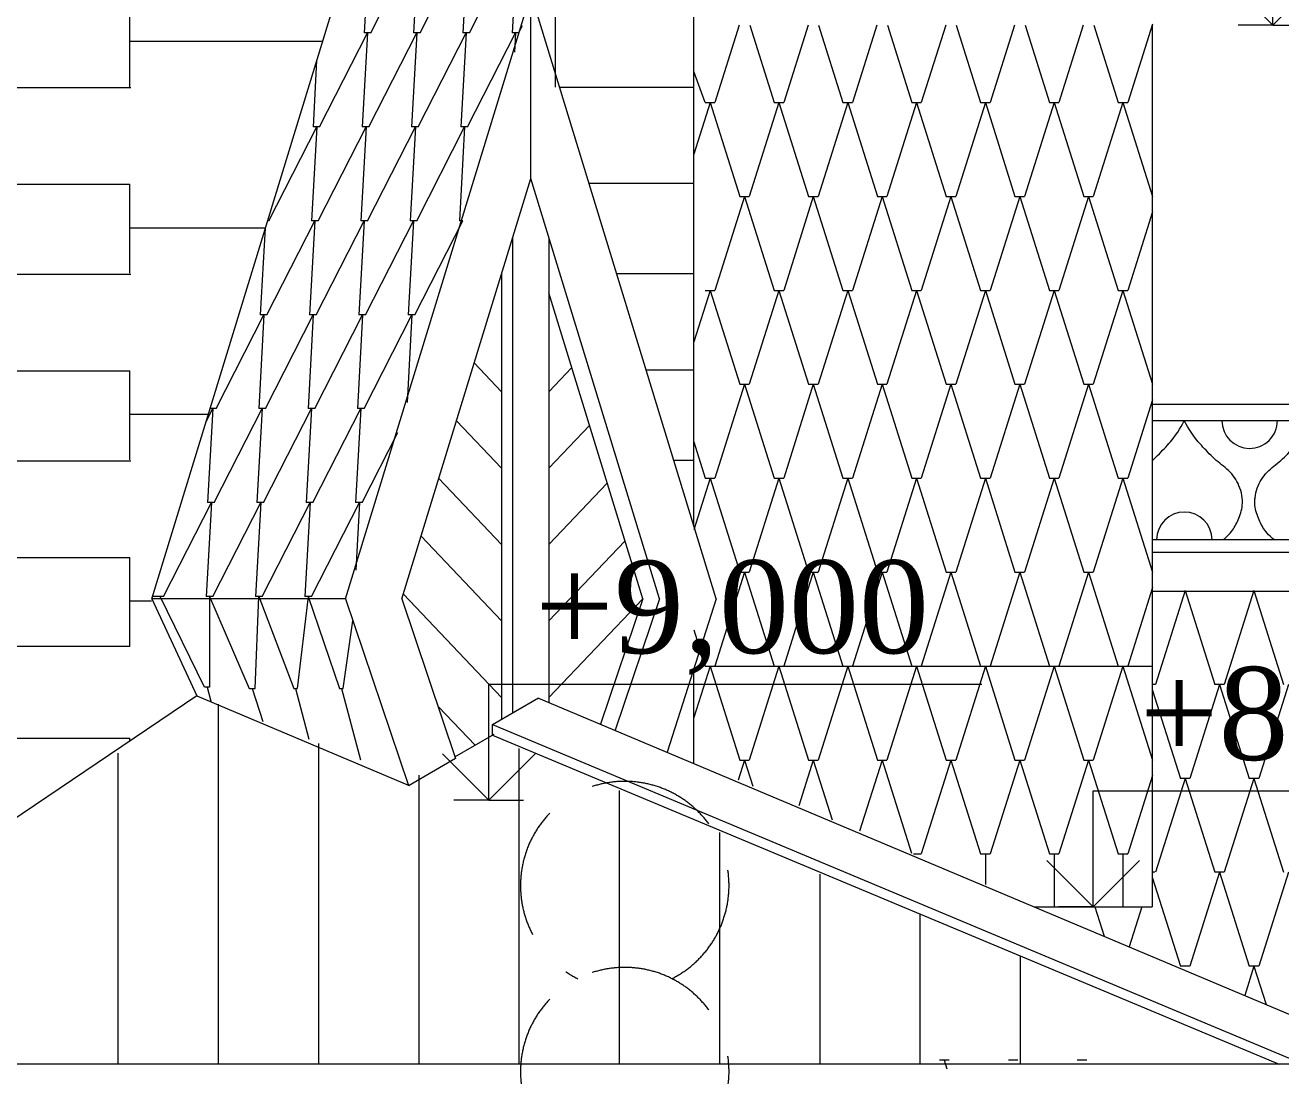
# Model space of a CAD drawing. Header units: millimetres. Extents: x 2399 to 111977, y 1313 to 59551.
# Drawn here: x 16752 to 19461, y 40203 to 42470 of the extents above; entities that cross this region are included whole.
import ezdxf

# ---------------------------------------------------------------- set-up
doc = ezdxf.new("R2010")
doc.units = ezdxf.units.MM
doc.linetypes.add('Невидимая', pattern=[391.222223, 282.222223, -109])
for name, color, linetype, lineweight in [('Basement level', 252, 'Continuous', 13), ('dim Level', 7, 'Continuous', 13), ('main line', 7, 'Continuous', 13)]:
    doc.layers.add(name, color=color, linetype=linetype, lineweight=lineweight)
doc.layers.add('hatch1', color=7, linetype='Continuous', lineweight=20, true_color=0x6a6a6a)
doc.styles.add('СГЕНЕРИР_СТИЛЬ_1', font='georgia.ttf')

msp = doc.modelspace()

# ---------------------------------------------------------------- linework, layer by layer
at = {"layer": 'Basement level', "color": 252, "linetype": 'Continuous', "lineweight": 13}
for p, q in [((18219.3283, 42303.075), (18194.5836, 42370.1423)), ((17050.4398, 41237.3947), (17026.4881, 41237.3947))]:
    msp.add_line(p, q, dxfattribs=at)
at = {"layer": 'dim Level', "color": 7, "linetype": 'Continuous', "lineweight": 13}
for p, q in [((19443.8108, 42469.7343), (19443.8108, 42719.7343)), ((19443.8108, 42469.7343), (19343.8108, 42569.7343)), ((19543.8108, 42569.7343), (19443.8108, 42469.7343)), ((19443.8108, 42469.7343), (19368.8108, 42469.7343)), ((19443.8108, 42469.7343), (19518.8108, 42469.7343)), ((17751.9116, 40798.0735), (17751.9116, 41048.0735)), ((17751.9116, 41048.0735), (18815.7916, 41048.0735)), ((17751.9116, 40798.0735), (17651.9116, 40898.0735)), ((17851.9116, 40898.0735), (17751.9116, 40798.0735)), ((19056.4074, 40567.851), (19056.4074, 40817.851)), ((19056.4074, 40817.851), (20122.2274, 40817.851)), ((17751.9116, 40798.0735), (17676.9116, 40798.0735)), ((17751.9116, 40798.0735), (17826.9116, 40798.0735)), ((19056.4074, 40567.851), (18956.4074, 40667.851)), ((19156.4074, 40667.851), (19056.4074, 40567.851)), ((19056.4074, 40567.851), (18981.4074, 40567.851)), ((19056.4074, 40567.851), (19131.4074, 40567.851))]:
    msp.add_line(p, q, dxfattribs=at)
at = {"layer": 'hatch1', "color": 251, "linetype": 'Continuous', "lineweight": 20, "true_color": 0x6a6a6a}
for p, q in [((17487.8999, 42537.3894), (17483.2616, 42453.2929)), ((17497.5801, 42453.2929), (17540.4471, 42537.3894)), ((17594.3392, 42537.3894), (17589.701, 42453.2929)), ((17604.0195, 42453.2929), (17646.8864, 42537.3894)), ((17700.7785, 42537.3894), (17696.1403, 42453.2929)), ((17710.4588, 42453.2929), (17753.3257, 42537.3894)), ((17807.2179, 42537.3894), (17802.5797, 42453.2929)), ((17816.8982, 42453.2929), (17825.0182, 42469.2228)), ((18292.5106, 42469.7343), (18239.9196, 42303.075)), ((18315.2249, 42469.7343), (18367.8159, 42303.075)), ((18440.9982, 42469.7343), (18388.4072, 42303.075)), ((18463.7124, 42469.7343), (18516.3035, 42303.075)), ((18589.4858, 42469.7343), (18536.8948, 42303.075)), ((18612.2, 42469.7343), (18664.7911, 42303.075)), ((18737.9734, 42469.7343), (18685.3824, 42303.075)), ((18760.6876, 42469.7343), (18813.2786, 42303.075)), ((18886.461, 42469.7343), (18833.87, 42303.075)), ((18909.1752, 42469.7343), (18961.7662, 42303.075)), ((19034.9486, 42469.7343), (18982.3576, 42303.075)), ((19057.6628, 42469.7343), (19110.2538, 42303.075)), ((19184.2528, 42472.3221), (19130.8451, 42303.075)), ((17387.1232, 42250.6432), (17490.4209, 42453.2929)), ((17490.4209, 42453.2929), (17479.244, 42250.6432)), ((17497.5801, 42453.2929), (17483.2616, 42453.2929)), ((17493.5625, 42250.6432), (17596.8602, 42453.2929)), ((17596.8602, 42453.2929), (17585.6834, 42250.6432)), ((17604.0195, 42453.2929), (17589.701, 42453.2929)), ((17600.0019, 42250.6432), (17703.2996, 42453.2929)), ((17703.2996, 42453.2929), (17692.1227, 42250.6432)), ((17710.4588, 42453.2929), (17696.1403, 42453.2929)), ((17706.4412, 42250.6432), (17809.7389, 42453.2929)), ((17816.8982, 42453.2929), (17802.5797, 42453.2929)), ((17809.7389, 42453.2929), (17807.4551, 42411.8842)), ((17380.7002, 42393.7973), (17372.8047, 42250.6432)), ((18229.624, 42303.075), (18194.5836, 42192.0333)), ((18219.3283, 42303.075), (18239.9196, 42303.075)), ((18229.624, 42303.075), (18293.5721, 42100.4253)), ((18378.1115, 42303.075), (18314.1634, 42100.4253)), ((18367.8159, 42303.075), (18388.4072, 42303.075)), ((18378.1115, 42303.075), (18442.0597, 42100.4253)), ((18526.5991, 42303.075), (18462.651, 42100.4253)), ((18516.3035, 42303.075), (18536.8948, 42303.075)), ((18526.5991, 42303.075), (18590.5473, 42100.4253)), ((18675.0867, 42303.075), (18611.1386, 42100.4253)), ((18664.7911, 42303.075), (18685.3824, 42303.075)), ((18675.0867, 42303.075), (18739.0349, 42100.4253)), ((18823.5743, 42303.075), (18759.6262, 42100.4253)), ((18813.2786, 42303.075), (18833.87, 42303.075)), ((18823.5743, 42303.075), (18887.5224, 42100.4253)), ((18972.0619, 42303.075), (18908.1138, 42100.4253)), ((18961.7662, 42303.075), (18982.3576, 42303.075)), ((18972.0619, 42303.075), (19036.01, 42100.4253)), ((19120.5495, 42303.075), (19056.6014, 42100.4253)), ((19110.2538, 42303.075), (19130.8451, 42303.075)), ((19120.5495, 42303.075), (19184.4976, 42100.4253)), ((17277.447, 42047.9935), (17380.7447, 42250.6432)), ((17380.7447, 42250.6432), (17369.5679, 42047.9935)), ((17387.1232, 42250.6432), (17372.8047, 42250.6432)), ((17383.8864, 42047.9935), (17487.1841, 42250.6432)), ((17487.1841, 42250.6432), (17476.0072, 42047.9935)), ((17493.5625, 42250.6432), (17479.244, 42250.6432)), ((17490.3257, 42047.9935), (17593.6234, 42250.6432)), ((17593.6234, 42250.6432), (17582.4466, 42047.9935)), ((17600.0019, 42250.6432), (17585.6834, 42250.6432)), ((17596.7651, 42047.9935), (17700.0628, 42250.6432)), ((17700.0628, 42250.6432), (17688.8859, 42047.9935)), ((17706.4412, 42250.6432), (17692.1227, 42250.6432)), ((18303.8678, 42100.4253), (18239.9196, 41897.7756)), ((18293.5721, 42100.4253), (18314.1634, 42100.4253)), ((18303.8678, 42100.4253), (18367.8159, 41897.7756)), ((18452.3553, 42100.4253), (18388.4072, 41897.7756)), ((18442.0597, 42100.4253), (18462.651, 42100.4253)), ((18452.3553, 42100.4253), (18516.3035, 41897.7756)), ((18600.8429, 42100.4253), (18536.8948, 41897.7756)), ((18590.5473, 42100.4253), (18611.1386, 42100.4253)), ((18600.8429, 42100.4253), (18664.7911, 41897.7756)), ((18749.3305, 42100.4253), (18685.3824, 41897.7756)), ((18739.0349, 42100.4253), (18759.6262, 42100.4253)), ((18749.3305, 42100.4253), (18813.2786, 41897.7756)), ((18897.8181, 42100.4253), (18833.87, 41897.7756)), ((18887.5224, 42100.4253), (18908.1138, 42100.4253)), ((18897.8181, 42100.4253), (18961.7662, 41897.7756)), ((19046.3057, 42100.4253), (18982.3576, 41897.7756)), ((19036.01, 42100.4253), (19056.6014, 42100.4253)), ((19046.3057, 42100.4253), (19110.2538, 41897.7756)), ((19184.2528, 42067.0227), (19130.8451, 41897.7756)), ((17269.4187, 42032.2352), (17259.111, 41845.3438)), ((17273.4294, 41845.3438), (17376.7271, 42047.9935)), ((17275.8784, 42048.3622), (17275.8581, 42047.9935)), ((17277.447, 42047.9935), (17275.8581, 42047.9935)), ((17376.7271, 42047.9935), (17365.5503, 41845.3438)), ((17383.8864, 42047.9935), (17369.5679, 42047.9935)), ((17379.8688, 41845.3438), (17483.1665, 42047.9935)), ((17483.1665, 42047.9935), (17471.9896, 41845.3438)), ((17490.3257, 42047.9935), (17476.0072, 42047.9935)), ((17486.3081, 41845.3438), (17589.6058, 42047.9935)), ((17589.6058, 42047.9935), (17578.429, 41845.3438)), ((17596.7651, 42047.9935), (17582.4466, 42047.9935)), ((17592.7475, 41845.3438), (17695.9157, 42047.7396)), ((17695.9935, 42047.9935), (17688.8859, 42047.9935)), ((18229.624, 41897.7756), (18194.5836, 41786.7339)), ((18219.3283, 41897.7756), (18239.9196, 41897.7756)), ((18229.624, 41897.7756), (18293.5721, 41695.1259)), ((18378.1115, 41897.7756), (18314.1634, 41695.1259)), ((18367.8159, 41897.7756), (18388.4072, 41897.7756)), ((18378.1115, 41897.7756), (18442.0597, 41695.1259)), ((18526.5991, 41897.7756), (18462.651, 41695.1259)), ((18516.3035, 41897.7756), (18536.8948, 41897.7756)), ((18526.5991, 41897.7756), (18590.5473, 41695.1259)), ((18675.0867, 41897.7756), (18611.1386, 41695.1259)), ((18664.7911, 41897.7756), (18685.3824, 41897.7756)), ((18675.0867, 41897.7756), (18739.0349, 41695.1259)), ((18823.5743, 41897.7756), (18759.6262, 41695.1259)), ((18813.2786, 41897.7756), (18833.87, 41897.7756)), ((18823.5743, 41897.7756), (18887.5224, 41695.1259)), ((18972.0619, 41897.7756), (18908.1138, 41695.1259)), ((18961.7662, 41897.7756), (18982.3576, 41897.7756)), ((18972.0619, 41897.7756), (19036.01, 41695.1259)), ((19120.5495, 41897.7756), (19056.6014, 41695.1259)), ((19110.2538, 41897.7756), (19130.8451, 41897.7756)), ((19120.5495, 41897.7756), (19184.4976, 41695.1259)), ((17163.7533, 41642.6941), (17267.051, 41845.3438)), ((17267.051, 41845.3438), (17255.8741, 41642.6941)), ((17273.4294, 41845.3438), (17259.111, 41845.3438)), ((17270.1926, 41642.6941), (17373.4903, 41845.3438)), ((17373.4903, 41845.3438), (17362.3135, 41642.6941)), ((17379.8688, 41845.3438), (17365.5503, 41845.3438)), ((17376.632, 41642.6941), (17479.9297, 41845.3438)), ((17479.9297, 41845.3438), (17468.7528, 41642.6941)), ((17486.3081, 41845.3438), (17471.9896, 41845.3438)), ((17483.0713, 41642.6941), (17586.369, 41845.3438)), ((17586.369, 41845.3438), (17575.9265, 41656.0085)), ((17592.7475, 41845.3438), (17578.429, 41845.3438)), ((18303.8678, 41695.1259), (18239.9196, 41492.4762)), ((18293.5721, 41695.1259), (18314.1634, 41695.1259)), ((18303.8678, 41695.1259), (18367.8159, 41492.4762)), ((18452.3553, 41695.1259), (18388.4072, 41492.4762)), ((18442.0597, 41695.1259), (18462.651, 41695.1259)), ((18452.3553, 41695.1259), (18516.3035, 41492.4762)), ((18600.8429, 41695.1259), (18536.8948, 41492.4762)), ((18590.5473, 41695.1259), (18611.1386, 41695.1259)), ((18600.8429, 41695.1259), (18600.6087, 41694.3835)), ((18600.8429, 41695.1259), (18601.149, 41694.1559)), ((18600.8429, 41695.1259), (18664.7911, 41492.4762)), ((18749.3305, 41695.1259), (18685.3824, 41492.4762)), ((18739.0349, 41695.1259), (18759.6262, 41695.1259)), ((18749.3305, 41695.1259), (18813.2786, 41492.4762)), ((18897.8181, 41695.1259), (18833.87, 41492.4762)), ((18887.5224, 41695.1259), (18908.1138, 41695.1259)), ((18897.8181, 41695.1259), (18961.7662, 41492.4762)), ((19046.3057, 41695.1259), (18982.3576, 41492.4762)), ((19036.01, 41695.1259), (19056.6014, 41695.1259)), ((19046.3057, 41695.1259), (19110.2538, 41492.4762)), ((19184.2528, 41661.7233), (19130.8451, 41492.4762)), ((17141.6585, 41613.3935), (17156.594, 41642.6941)), ((17156.594, 41642.6941), (17145.4172, 41440.0444)), ((17163.7533, 41642.6941), (17149.4348, 41642.6941)), ((17159.7357, 41440.0444), (17263.0334, 41642.6941)), ((17263.0334, 41642.6941), (17251.8565, 41440.0444)), ((17270.1926, 41642.6941), (17255.8741, 41642.6941)), ((17266.175, 41440.0444), (17369.4727, 41642.6941)), ((17369.4727, 41642.6941), (17358.2959, 41440.0444)), ((17376.632, 41642.6941), (17362.3135, 41642.6941)), ((17372.6144, 41440.0444), (17475.9121, 41642.6941)), ((17475.9121, 41642.6941), (17464.7352, 41440.0444)), ((17483.0713, 41642.6941), (17468.7528, 41642.6941)), ((17479.0537, 41440.0444), (17556.0336, 41591.0638)), ((18194.5836, 41570.8912), (18219.3283, 41492.4762)), ((18229.624, 41492.4762), (18194.5836, 41381.4345)), ((18219.3283, 41492.4762), (18239.9196, 41492.4762)), ((18229.624, 41492.4762), (18293.5721, 41289.8265)), ((18378.1115, 41492.4762), (18314.1634, 41289.8265)), ((18367.8159, 41492.4762), (18388.4072, 41492.4762)), ((18378.1115, 41492.4762), (18442.0597, 41289.8265)), ((18526.5991, 41492.4762), (18462.651, 41289.8265)), ((18516.3035, 41492.4762), (18536.8948, 41492.4762)), ((18526.5991, 41492.4762), (18590.5473, 41289.8265)), ((18675.0867, 41492.4762), (18611.1386, 41289.8265)), ((18664.7911, 41492.4762), (18685.3824, 41492.4762)), ((18675.0867, 41492.4762), (18739.0349, 41289.8265)), ((18823.5743, 41492.4762), (18759.6262, 41289.8265)), ((18813.2786, 41492.4762), (18833.87, 41492.4762)), ((18823.5743, 41492.4762), (18887.5224, 41289.8265)), ((18972.0619, 41492.4762), (18908.1138, 41289.8265)), ((18961.7662, 41492.4762), (18982.3576, 41492.4762)), ((18972.0619, 41492.4762), (19036.01, 41289.8265)), ((19120.5495, 41492.4762), (19056.6014, 41289.8265)), ((19110.2538, 41492.4762), (19130.8451, 41492.4762)), ((19120.5495, 41492.4762), (19184.4976, 41289.8265)), ((17050.4398, 41237.3947), (17153.7375, 41440.0444)), ((17153.7375, 41440.0444), (17142.5607, 41237.3947)), ((17159.7357, 41440.0444), (17145.4172, 41440.0444)), ((17156.8792, 41237.3947), (17260.1769, 41440.0444)), ((17260.1769, 41440.0444), (17249, 41237.3947)), ((17266.175, 41440.0444), (17251.8565, 41440.0444)), ((17263.3185, 41237.3947), (17366.6162, 41440.0444)), ((17366.6162, 41440.0444), (17355.4394, 41237.3947)), ((17372.6144, 41440.0444), (17358.2959, 41440.0444)), ((17369.7578, 41237.3947), (17473.0555, 41440.0444)), ((17479.0537, 41440.0444), (17464.7352, 41440.0444)), ((17473.0555, 41440.0444), (17464.9917, 41293.8377)), ((18303.8678, 41289.8265), (18239.9196, 41087.1768)), ((18293.5721, 41289.8265), (18314.1634, 41289.8265)), ((18303.8678, 41289.8265), (18367.8159, 41087.1768)), ((18452.3553, 41289.8265), (18388.4072, 41087.1768)), ((18442.0597, 41289.8265), (18462.651, 41289.8265)), ((18452.3553, 41289.8265), (18516.3035, 41087.1768)), ((18600.8429, 41289.8265), (18536.8948, 41087.1768)), ((18590.5473, 41289.8265), (18611.1386, 41289.8265)), ((18600.8429, 41289.8265), (18600.6087, 41289.0841)), ((18600.8429, 41289.8265), (18664.7911, 41087.1768)), ((18600.8429, 41289.8265), (18601.149, 41288.8565)), ((18749.3305, 41289.8265), (18685.3824, 41087.1768)), ((18739.0349, 41289.8265), (18759.6262, 41289.8265)), ((18749.3305, 41289.8265), (18813.2786, 41087.1768)), ((18897.8181, 41289.8265), (18833.87, 41087.1768)), ((18887.5224, 41289.8265), (18908.1138, 41289.8265)), ((18897.8181, 41289.8265), (18961.7662, 41087.1768)), ((19046.3057, 41289.8265), (18982.3576, 41087.1768)), ((19036.01, 41289.8265), (19056.6014, 41289.8265)), ((19046.3057, 41289.8265), (19110.2538, 41087.1768)), ((19184.2528, 41256.424), (19130.8451, 41087.1768)), ((19254.7383, 41250.1817), (19190.7901, 41047.532)), ((19254.7383, 41250.1817), (19318.6864, 41047.532)), ((19403.2258, 41250.1817), (19339.2777, 41047.532)), ((19403.2258, 41250.1817), (19467.174, 41047.532)), ((17138.6527, 41041.7074), (17043.2806, 41237.3947)), ((17156.8792, 41237.3947), (17142.5607, 41237.3947)), ((17149.7199, 41237.3947), (17149.7199, 41041.7074)), ((17149.7199, 41237.3947), (17234.9362, 41038.8841)), ((17247.685, 41038.8841), (17256.1593, 41237.3947)), ((17263.3185, 41237.3947), (17249, 41237.3947)), ((17256.1593, 41237.3947), (17331.2603, 41038.8841)), ((17362.5986, 41237.3947), (17338.3429, 41038.8841)), ((17369.7578, 41237.3947), (17355.4394, 41237.3947)), ((17362.5986, 41237.3947), (17429.7091, 41038.8841)), ((17438.2083, 41038.8841), (17458.9864, 41184.7369)), ((18194.5836, 41165.5919), (18219.3283, 41087.1768)), ((18229.624, 41087.1768), (18194.5836, 40976.1351)), ((18219.3283, 41087.1768), (18239.9196, 41087.1768)), ((18229.624, 41087.1768), (18293.5721, 40884.5271)), ((18378.1115, 41087.1768), (18314.1634, 40884.5271)), ((18367.8159, 41087.1768), (18388.4072, 41087.1768)), ((18378.1115, 41087.1768), (18442.0597, 40884.5271)), ((18526.5991, 41087.1768), (18462.651, 40884.5271)), ((18516.3035, 41087.1768), (18536.8948, 41087.1768)), ((18526.5991, 41087.1768), (18590.5473, 40884.5271)), ((18675.0867, 41087.1768), (18611.1386, 40884.5271)), ((18664.7911, 41087.1768), (18685.3824, 41087.1768)), ((18675.0867, 41087.1768), (18739.0349, 40884.5271)), ((18823.5743, 41087.1768), (18759.6262, 40884.5271)), ((18813.2786, 41087.1768), (18833.87, 41087.1768)), ((18823.5743, 41087.1768), (18887.5224, 40884.5271)), ((18972.0619, 41087.1768), (18908.1138, 40884.5271)), ((18961.7662, 41087.1768), (18982.3576, 41087.1768)), ((18972.0619, 41087.1768), (19036.01, 40884.5271)), ((19120.5495, 41087.1768), (19056.6014, 40884.5271)), ((19110.2538, 41087.1768), (19130.8451, 41087.1768)), ((19120.5495, 41087.1768), (19184.4976, 40884.5271)), ((17149.7199, 41041.7074), (17138.6527, 41041.7074)), ((17144.1863, 41041.7074), (17152.2939, 41011.4493)), ((17234.9362, 41038.8841), (17247.685, 41038.8841)), ((17241.3106, 41038.8841), (17264.2785, 40967.6849)), ((17331.2603, 41038.8841), (17338.3429, 41038.8841)), ((17334.8016, 41038.8841), (17364.1634, 40929.3043)), ((17429.7091, 41038.8841), (17438.2083, 41038.8841)), ((17433.9587, 41038.8841), (17475.1145, 40885.2885)), ((19190.7901, 41047.532), (19183.841, 41047.532)), ((19190.7901, 41047.532), (19183.841, 41047.532)), ((19183.841, 41036.9268), (19244.4426, 40844.8823)), ((19328.982, 41047.532), (19265.0339, 40844.8823)), ((19339.2777, 41047.532), (19318.6864, 41047.532)), ((19328.982, 41047.532), (19392.9302, 40844.8823)), ((19477.4696, 41047.532), (19413.5215, 40844.8823)), ((18303.8678, 40884.5271), (18290.1889, 40841.1791)), ((18293.5721, 40884.5271), (18314.1634, 40884.5271)), ((18303.8678, 40884.5271), (18321.7391, 40827.8933)), ((18452.3553, 40884.5271), (18421.2595, 40785.9853)), ((18442.0597, 40884.5271), (18462.651, 40884.5271)), ((18452.3553, 40884.5271), (18492.9818, 40755.7832)), ((18600.8429, 40884.5271), (18552.3302, 40730.7916)), ((18590.5473, 40884.5271), (18611.1386, 40884.5271)), ((18600.8429, 40884.5271), (18600.6087, 40883.7847)), ((18600.8429, 40884.5271), (18664.2244, 40683.673)), ((18600.8429, 40884.5271), (18601.149, 40883.5572)), ((18749.3305, 40884.5271), (18685.3824, 40681.8774)), ((18739.0349, 40884.5271), (18759.6262, 40884.5271)), ((18749.3305, 40884.5271), (18813.2786, 40681.8774)), ((18897.8181, 40884.5271), (18833.87, 40681.8774)), ((18887.5224, 40884.5271), (18908.1138, 40884.5271)), ((18897.8181, 40884.5271), (18961.7662, 40681.8774)), ((19046.3057, 40884.5271), (18982.3576, 40681.8774)), ((19036.01, 40884.5271), (19056.6014, 40884.5271)), ((19046.3057, 40884.5271), (19110.2538, 40681.8774)), ((19184.2528, 40851.1246), (19130.8451, 40681.8774)), ((19254.7383, 40844.8823), (19190.7901, 40642.2326)), ((19265.0339, 40844.8823), (19244.4426, 40844.8823)), ((19254.7383, 40844.8823), (19318.6864, 40642.2326)), ((19403.2258, 40844.8823), (19339.2777, 40642.2326)), ((19413.5215, 40844.8823), (19392.9302, 40844.8823)), ((19403.2258, 40844.8823), (19467.174, 40642.2326)), ((18668.4885, 40681.8774), (18685.3824, 40681.8774)), ((18813.2786, 40681.8774), (18833.87, 40681.8774)), ((18823.5743, 40681.8774), (18823.5743, 40615.785)), ((18961.7662, 40681.8774), (18982.3576, 40681.8774)), ((18972.0619, 40681.8774), (18972.0619, 40567.851)), ((19110.2538, 40681.8774), (19130.8451, 40681.8774)), ((19120.5495, 40681.8774), (19120.5495, 40567.851)), ((19189.1589, 40642.2326), (19183.841, 40642.2326)), ((19184.8986, 40642.2326), (19183.841, 40638.8811)), ((19183.841, 40631.6274), (19244.4426, 40439.5829)), ((19328.982, 40642.2326), (19265.0339, 40439.5829)), ((19339.2777, 40642.2326), (19318.6864, 40642.2326)), ((19328.982, 40642.2326), (19392.9302, 40439.5829)), ((19477.4696, 40642.2326), (19413.5215, 40439.5829)), ((19059.8829, 40567.851), (19079.9442, 40504.2774)), ((19161.4268, 40567.851), (19134.161, 40481.4467)), ((19265.0339, 40439.5829), (19244.4426, 40439.5829)), ((19403.2258, 40439.5829), (19383.3267, 40376.5232)), ((19413.5215, 40439.5829), (19392.9302, 40439.5829)), ((19403.2258, 40439.5829), (19429.2239, 40357.196)), ((18745.3274, 40236.9332), (18724.736, 40236.9332)), ((18735.0317, 40236.9332), (18740.8227, 40218.5816)), ((18893.8149, 40236.9332), (18873.2236, 40236.9332)), ((19042.3025, 40236.9332), (19021.7112, 40236.9332))]:
    msp.add_line(p, q, dxfattribs=at)
at = {"layer": 'hatch1', "color": 251, "linetype": 'Невидимая', "lineweight": 20, "true_color": 0x6a6a6a}
for centre in [(18045.4891, 40613.5018), (18045.4891, 40212.0754)]:
    msp.add_arc(centre, 225, 296.7457516, 243.2542484, dxfattribs=at)
at = {"layer": 'main line', "color": 7, "linetype": 'Continuous', "lineweight": 13}
for p, q in [((18194.5836, 41388.6859), (18194.5836, 43506.8436)), ((16977.3808, 42337.1953), (16977.3808, 42529.3851)), ((17024.8986, 41232.2053), (17424.6831, 42537.3894)), ((17442.9454, 41232.2053), (17842.7299, 42537.3894)), ((17842.7299, 42139.5485), (17842.7299, 42537.3894)), ((18243.0183, 41232.2053), (17843.2338, 42537.3894)), ((17895.3736, 42531.7734), (17895.3736, 42336.5496)), ((19183.841, 42470.5378), (19183.841, 40567.851)), ((17393.2611, 42434.8052), (16977.3808, 42434.8052)), ((17393.2611, 42434.8052), (16977.3808, 42434.8052)), ((16979.7001, 42334.5065), (16377.3808, 42334.5065)), ((17904.2482, 42336.5496), (18194.5836, 42336.5496)), ((17564.8061, 41232.2053), (17842.7299, 42139.5485)), ((18120.6538, 41232.2053), (17842.7299, 42139.5485)), ((16377.3808, 42126.8152), (16977.3808, 42126.8152)), ((16977.3808, 41934.6253), (16977.3808, 42126.8152)), ((17967.7594, 42129.2034), (18195.3736, 42129.2034)), ((17269.9518, 42032.2352), (16977.3808, 42032.2352)), ((17269.9518, 42032.2352), (16977.3808, 42032.2352)), ((17803.4649, 42011.3591), (17803.4649, 40985.9204)), ((17881.995, 42011.3591), (17881.995, 41008.7329)), ((16979.7001, 41931.9366), (16377.3808, 41931.9366)), ((17779.8876, 41934.3858), (17779.8876, 40972.308)), ((18027.5574, 41933.9796), (18194.5836, 41933.9796)), ((18084.1723, 41232.2053), (17881.995, 41892.2574)), ((17720.7807, 41741.4187), (17779.8876, 41679.2656)), ((17931.3414, 41731.1552), (17881.995, 41679.2656)), ((16377.3808, 41724.2452), (16977.3808, 41724.2452)), ((16977.3808, 41532.0554), (16977.3808, 41724.2452)), ((18091.0686, 41726.6335), (18195.3736, 41726.6335)), ((19183.841, 41652.6094), (20216.3088, 41652.6094)), ((17146.6426, 41629.6653), (16977.3808, 41629.6653)), ((17682.573, 41616.6812), (17779.8876, 41514.3512)), ((17969.5491, 41606.4178), (17881.995, 41514.3512)), ((19183.841, 41616.79), (20216.3088, 41616.79)), ((16979.7001, 41529.3666), (16377.3808, 41529.3666)), ((18150.8666, 41531.4097), (18194.5836, 41531.4097)), ((17644.3653, 41491.9437), (17779.8876, 41349.4368)), ((18007.7568, 41481.6803), (17881.995, 41349.4368)), ((19405.3623, 41433.8718), (19405.3623, 41449.1308)), ((17606.1576, 41367.2062), (17779.8876, 41184.5224)), ((18045.9646, 41356.9428), (17881.995, 41184.5224)), ((20216.3088, 41359.6942), (19183.841, 41359.6942)), ((20216.3088, 41332.2904), (19183.841, 41332.2904)), ((16377.3808, 41321.6752), (16977.3808, 41321.6752)), ((16977.3808, 41129.4854), (16977.3808, 41321.6752)), ((17567.9498, 41242.4688), (17779.8876, 41019.6081)), ((19183.841, 41248.5515), (20216.259, 41248.5515)), ((19183.841, 41248.5515), (20216.259, 41248.5515)), ((19183.841, 41248.5515), (20216.3088, 41248.5515)), ((19183.841, 41248.5515), (20216.3088, 41248.5515)), ((17024.1434, 41227.0953), (16977.3808, 41227.0953)), ((17024.8986, 41232.2053), (17122.34, 41023.1556)), ((17442.9454, 41232.2053), (17024.8986, 41232.2053)), ((17442.9454, 41232.2053), (17579.1049, 40829.2843)), ((17564.8061, 41232.2053), (17680.5029, 40887.6225)), ((18084.1723, 41232.2053), (17881.995, 41019.6081)), ((18084.1723, 41232.2053), (17992.8755, 40962.0412)), ((18120.6538, 41232.2053), (18024.9707, 40949.0616)), ((18243.0183, 41232.2053), (18137.356, 40901.4127)), ((16977.3808, 41129.4854), (16377.3808, 41129.4854)), ((18194.5836, 40877.102), (18194.5836, 41082.1504)), ((18219.3283, 41087.1768), (19183.841, 41087.1768)), ((17122.34, 41023.1556), (16676.5909, 40722.3835)), ((17122.34, 41023.1556), (17579.9567, 40829.5722)), ((17168.9243, 40228.5703), (17168.9243, 41004.95)), ((17643.5872, 40999.0774), (17722.5599, 40916.7366)), ((17760.135, 40960.9039), (17859.6581, 41018.3636)), ((17859.4331, 41018.2337), (19637.8555, 40269.3414)), ((17760.135, 40938.4306), (17760.135, 40960.9039)), ((17760.135, 40960.8807), (19509.9591, 40228.5703)), ((16377.3808, 40931.8913), (16977.3808, 40931.8913)), ((16977.3808, 40925.3434), (16977.3808, 40931.8913)), ((17385.24, 40228.5703), (17385.24, 40920.4121)), ((17679.1869, 40891.6952), (17763.6381, 40940.4531)), ((17760.135, 40938.4306), (19457.5272, 40228.5703)), ((16952.6087, 40228.5703), (16952.6087, 40899.141)), ((17817.8714, 40228.5703), (17817.8714, 40909.374)), ((17680.5029, 40887.6225), (17579.9567, 40829.5722)), ((17601.5557, 40228.5703), (17601.5557, 40851.774)), ((18034.1871, 40228.5703), (18034.1871, 40818.9094)), ((18250.5028, 40228.5703), (18250.5028, 40728.4448)), ((18466.8185, 40228.5703), (18466.8185, 40637.9802)), ((18928.9737, 40567.851), (19183.841, 40567.851)), ((18683.1341, 40228.5703), (18683.1341, 40552.4264)), ((18899.4498, 40228.5703), (18899.4498, 40461.9618)), ((19625.2648, 40228.5703), (16360.6544, 40228.5703))]:
    msp.add_line(p, q, dxfattribs=at)
for centre, radius, start, end in [((19393.781, 41616.79), 59.9168, 180, 270), ((19393.781, 41616.79), 59.9168, 269.2626612, 0), ((19253.0097, 41359.6942), 59.814, 0, 180)]:
    msp.add_arc(centre, radius, start, end, dxfattribs=at)
for points, knots in [([(19183.841, 41530.701), (19185.1597, 41531.8084), (19186.4621, 41532.9348), (19187.7413, 41534.0882), (19193.0067, 41538.8357), (19197.9091, 41543.96), (19202.7738, 41549.1207), (19211.8086, 41558.7053), (19221.0467, 41568.1264), (19229.0806, 41578.5592), (19242.857, 41596.4495), (19253.0097, 41616.79), (19253.0097, 41616.79)], [0, 0, 0, 0, 1, 1, 1, 2, 2, 2, 3, 3, 3, 4, 4, 4, 4]), ([(19336.4424, 41359.6942), (19336.4424, 41359.6942), (19346.7428, 41367.476), (19354.6066, 41377.5001), (19360.5724, 41385.1047), (19365.1591, 41393.6763), (19369.0127, 41402.5542), (19373.3693, 41412.591), (19376.9545, 41422.9895), (19378.0097, 41433.8718), (19379.4208, 41448.4224), (19376.6729, 41463.0191), (19370.8918, 41476.4638), (19365.623, 41488.7171), (19357.8869, 41499.7164), (19348.3431, 41509.0341), (19339.0042, 41518.1519), (19327.9751, 41525.3451), (19318.2782, 41534.0882), (19313.0128, 41538.8357), (19308.1104, 41543.96), (19303.2457, 41549.1207), (19294.2109, 41558.7053), (19284.9727, 41568.1264), (19276.9389, 41578.5592), (19263.1625, 41596.4495), (19253.0097, 41616.79), (19253.0097, 41616.79)], [0, 0, 0, 0, 1, 1, 1, 2, 2, 2, 3, 3, 3, 4, 4, 4, 5, 5, 5, 6, 6, 6, 7, 7, 7, 8, 8, 8, 9, 9, 9, 9]), ([(19446.9296, 41359.6942), (19446.9296, 41359.6942), (19436.6293, 41367.476), (19428.7654, 41377.5001), (19422.7996, 41385.1047), (19418.2129, 41393.6763), (19414.3593, 41402.5542), (19410.0027, 41412.591), (19406.4176, 41422.9895), (19405.3623, 41433.8718), (19403.9513, 41448.4224), (19406.6991, 41463.0191), (19412.4802, 41476.4638), (19417.749, 41488.7171), (19425.4852, 41499.7164), (19435.0289, 41509.0341), (19444.3679, 41518.1519), (19455.3969, 41525.3451), (19465.0939, 41534.0882), (19470.3593, 41538.8357), (19475.2617, 41543.96), (19480.1263, 41549.1207), (19489.1611, 41558.7053), (19498.3993, 41568.1264), (19506.4331, 41578.5592), (19520.2095, 41596.4495), (19530.3623, 41616.79), (19530.3623, 41616.79)], [0, 0, 0, 0, 1, 1, 1, 2, 2, 2, 3, 3, 3, 4, 4, 4, 5, 5, 5, 6, 6, 6, 7, 7, 7, 8, 8, 8, 9, 9, 9, 9])]:
    msp.add_open_spline(points, degree=3, knots=knots, dxfattribs=at)

# ---------------------------------------------------------------- texts
at = {"layer": 'dim Level', "color": 7, "lineweight": 13, "char_height": 200, "attachment_point": 7, "style": 'СГЕНЕРИР_СТИЛЬ_1'}
for s, insert in [('\\A1;+9,000', (17851.9116, 41068.0735)), ('\\A1;+8,800', (19156.4074, 40837.851))]:
    msp.add_mtext(s, dxfattribs=dict(at, insert=insert))

doc.saveas('drawing.dxf')
